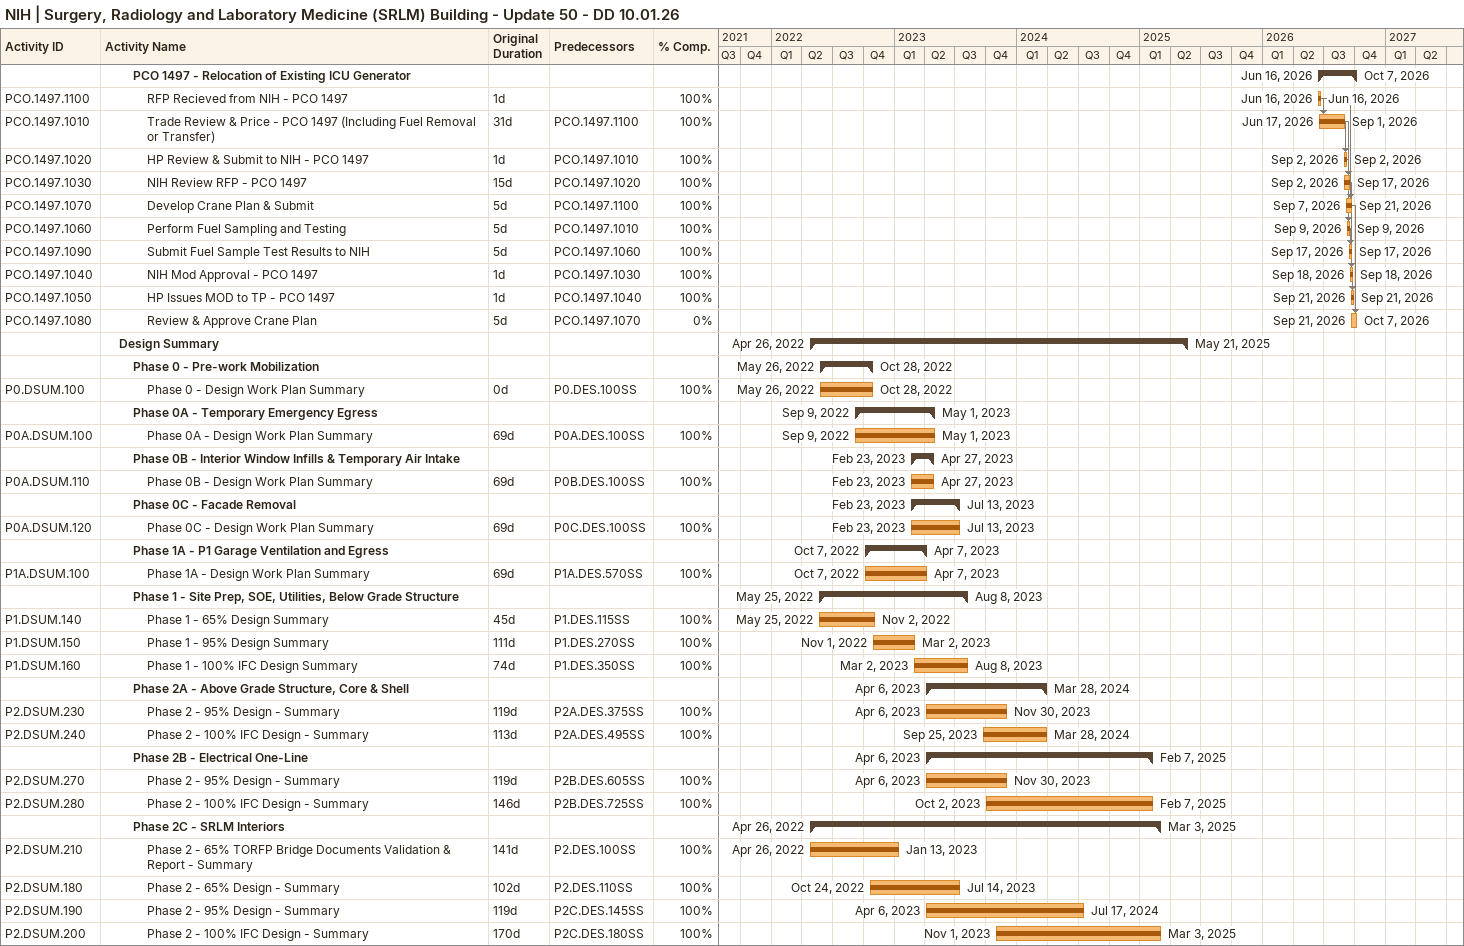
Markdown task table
NIH | Surgery, Radiology and Laboratory Medicine (SRLM) Building - Update 50 - DD 10.01.26

| ID | Level | Task | Original duration | Start | Finish | Predecessors | % complete |
|---|---|---|---|---|---|---|---|
|  | 3 | **PCO 1497 - Relocation of Existing ICU Generator** |  | 2026-06-16 | 2026-10-07 |  |  |
| PCO.1497.1100 | 4 | RFP Recieved from NIH - PCO 1497 | 1d | 2026-06-16 | 2026-06-16 |  | 100 |
| PCO.1497.1010 | 4 | Trade Review & Price - PCO 1497 (Including Fuel Removal or Transfer) | 31d | 2026-06-17 | 2026-09-01 | PCO.1497.1100 | 100 |
| PCO.1497.1020 | 4 | HP Review & Submit to NIH - PCO 1497 | 1d | 2026-09-02 | 2026-09-02 | PCO.1497.1010 | 100 |
| PCO.1497.1030 | 4 | NIH Review RFP - PCO 1497 | 15d | 2026-09-02 | 2026-09-17 | PCO.1497.1020 | 100 |
| PCO.1497.1070 | 4 | Develop Crane Plan & Submit | 5d | 2026-09-07 | 2026-09-21 | PCO.1497.1100 | 100 |
| PCO.1497.1060 | 4 | Perform Fuel Sampling and Testing | 5d | 2026-09-09 | 2026-09-09 | PCO.1497.1010 | 100 |
| PCO.1497.1090 | 4 | Submit Fuel Sample Test Results to NIH | 5d | 2026-09-17 | 2026-09-17 | PCO.1497.1060 | 100 |
| PCO.1497.1040 | 4 | NIH Mod Approval - PCO 1497 | 1d | 2026-09-18 | 2026-09-18 | PCO.1497.1030 | 100 |
| PCO.1497.1050 | 4 | HP Issues MOD to TP - PCO 1497 | 1d | 2026-09-21 | 2026-09-21 | PCO.1497.1040 | 100 |
| PCO.1497.1080 | 4 | Review & Approve Crane Plan | 5d | 2026-09-21 | 2026-10-07 | PCO.1497.1070 | 0 |
|  | 2 | **Design Summary** |  | 2022-04-26 | 2025-05-21 |  |  |
|  | 3 | **Phase 0 - Pre-work Mobilization** |  | 2022-05-26 | 2022-10-28 |  |  |
| P0.DSUM.100 | 4 | Phase 0 - Design Work Plan Summary | 0d | 2022-05-26 | 2022-10-28 | P0.DES.100SS | 100 |
|  | 3 | **Phase 0A - Temporary Emergency Egress** |  | 2022-09-09 | 2023-05-01 |  |  |
| P0A.DSUM.100 | 4 | Phase 0A - Design Work Plan Summary | 69d | 2022-09-09 | 2023-05-01 | P0A.DES.100SS | 100 |
|  | 3 | **Phase 0B - Interior Window Infills & Temporary Air Intake** |  | 2023-02-23 | 2023-04-27 |  |  |
| P0A.DSUM.110 | 4 | Phase 0B - Design Work Plan Summary | 69d | 2023-02-23 | 2023-04-27 | P0B.DES.100SS | 100 |
|  | 3 | **Phase 0C - Facade Removal** |  | 2023-02-23 | 2023-07-13 |  |  |
| P0A.DSUM.120 | 4 | Phase 0C - Design Work Plan Summary | 69d | 2023-02-23 | 2023-07-13 | P0C.DES.100SS | 100 |
|  | 3 | **Phase 1A - P1 Garage Ventilation and Egress** |  | 2022-10-07 | 2023-04-07 |  |  |
| P1A.DSUM.100 | 4 | Phase 1A - Design Work Plan Summary | 69d | 2022-10-07 | 2023-04-07 | P1A.DES.570SS | 100 |
|  | 3 | **Phase 1 - Site Prep, SOE, Utilities, Below Grade Structure** |  | 2022-05-25 | 2023-08-08 |  |  |
| P1.DSUM.140 | 4 | Phase 1 - 65% Design Summary | 45d | 2022-05-25 | 2022-11-02 | P1.DES.115SS | 100 |
| P1.DSUM.150 | 4 | Phase 1 - 95% Design Summary | 111d | 2022-11-01 | 2023-03-02 | P1.DES.270SS | 100 |
| P1.DSUM.160 | 4 | Phase 1 - 100% IFC Design Summary | 74d | 2023-03-02 | 2023-08-08 | P1.DES.350SS | 100 |
|  | 3 | **Phase 2A - Above Grade Structure, Core & Shell** |  | 2023-04-06 | 2024-03-28 |  |  |
| P2.DSUM.230 | 4 | Phase 2 - 95% Design - Summary | 119d | 2023-04-06 | 2023-11-30 | P2A.DES.375SS | 100 |
| P2.DSUM.240 | 4 | Phase 2 - 100% IFC Design - Summary | 113d | 2023-09-25 | 2024-03-28 | P2A.DES.495SS | 100 |
|  | 3 | **Phase 2B - Electrical One-Line** |  | 2023-04-06 | 2025-02-07 |  |  |
| P2.DSUM.270 | 4 | Phase 2 - 95% Design - Summary | 119d | 2023-04-06 | 2023-11-30 | P2B.DES.605SS | 100 |
| P2.DSUM.280 | 4 | Phase 2 - 100% IFC Design - Summary | 146d | 2023-10-02 | 2025-02-07 | P2B.DES.725SS | 100 |
|  | 3 | **Phase 2C - SRLM Interiors** |  | 2022-04-26 | 2025-03-03 |  |  |
| P2.DSUM.210 | 4 | Phase 2 - 65% TORFP Bridge Documents Validation & Report - Summary | 141d | 2022-04-26 | 2023-01-13 | P2.DES.100SS | 100 |
| P2.DSUM.180 | 4 | Phase 2 - 65% Design - Summary | 102d | 2022-10-24 | 2023-07-14 | P2.DES.110SS | 100 |
| P2.DSUM.190 | 4 | Phase 2 - 95% Design - Summary | 119d | 2023-04-06 | 2024-07-17 | P2C.DES.145SS | 100 |
| P2.DSUM.200 | 4 | Phase 2 - 100% IFC Design - Summary | 170d | 2023-11-01 | 2025-03-03 | P2C.DES.180SS | 100 |
